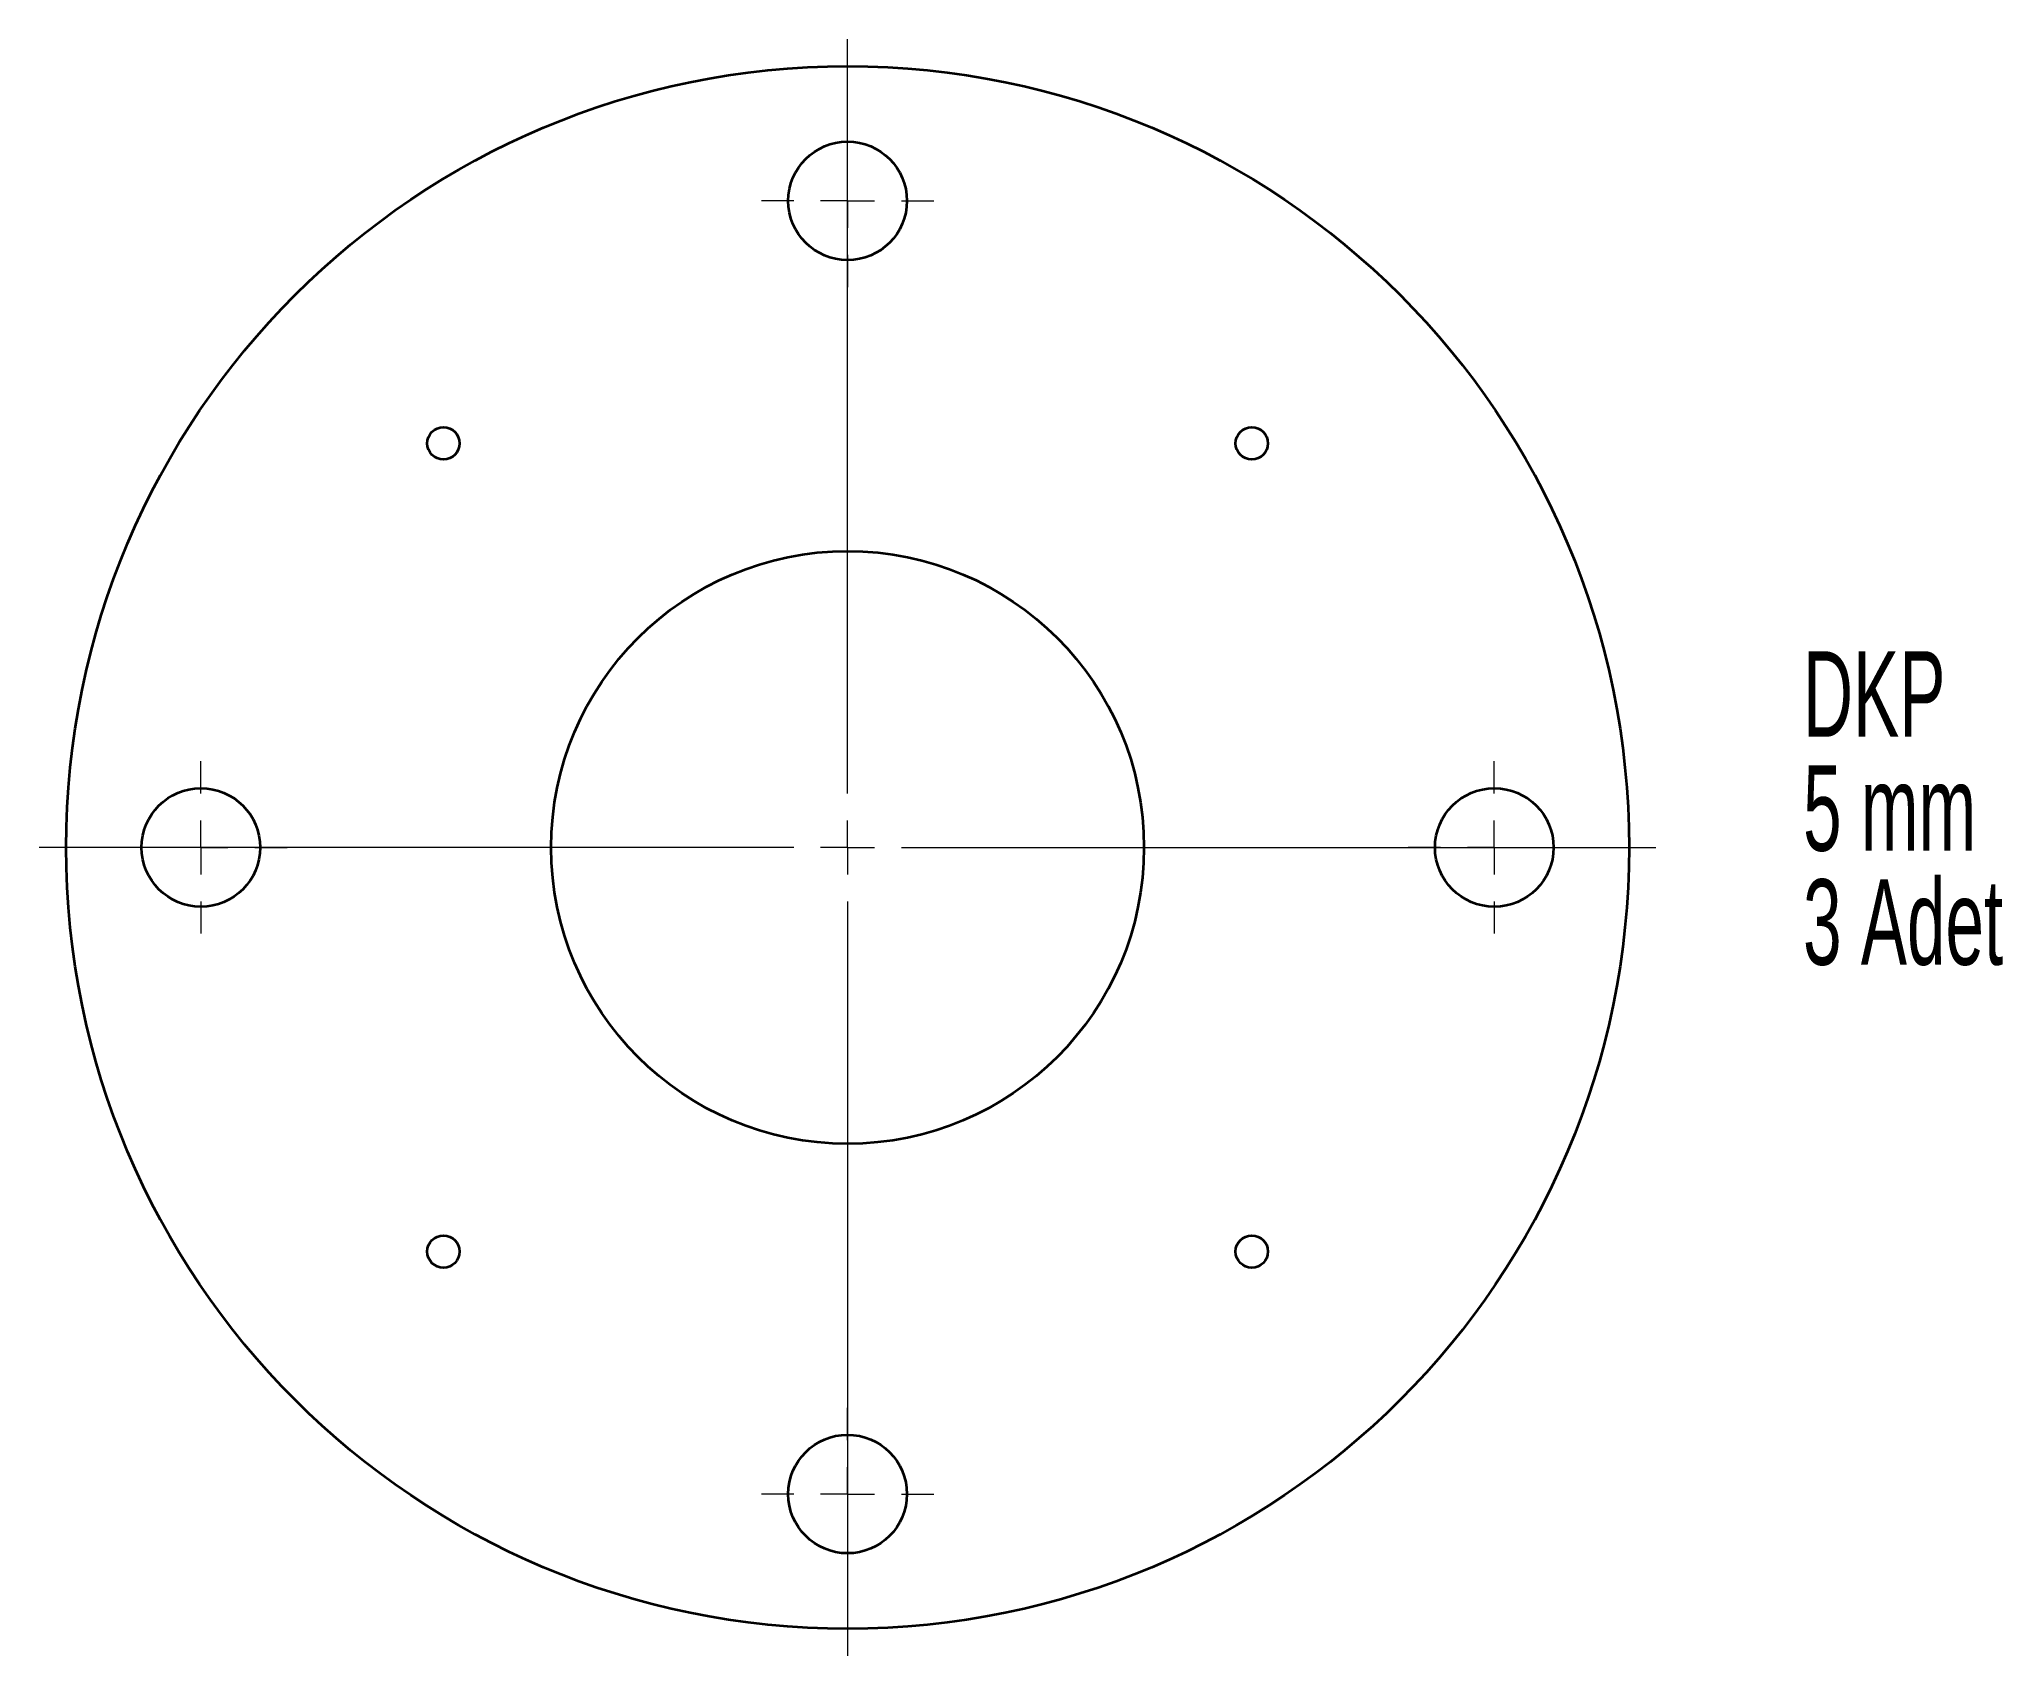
# Model space of a CAD drawing. Header units: millimetres. Extents: x 39 to 221, y 29 to 179.
import ezdxf

# ---------------------------------------------------------------- set-up
doc = ezdxf.new("R2010")
doc.units = ezdxf.units.MM
doc.styles.add('SLDTEXTSTYLE0', font='TXT', dxfattribs={"width": 0.605})

# ---------------------------------------------------------------- blocks, each defined once
blk = doc.blocks.new('SW_NOTE_0')
at = {"color": 0, "linetype": 'Continuous', "lineweight": 0, "char_height": 7.938, "attachment_point": 1, "style": 'SLDTEXTSTYLE0'}
for s, insert in [('DKP', (0, 10.23)), ('5 mm', (0, -0.35)), ('3 Adet', (0, -10.93))]:
    blk.add_mtext(s, dxfattribs=dict(at, insert=insert))
blk = doc.blocks.new('SW_CENTERMARKSYMBOL_0')
at = {"color": 0, "linetype": 'Continuous', "lineweight": 18}
for p, q in [((0, 5), (0, 75)), ((0, 0), (0, 2.5)), ((-5, 0), (-75, 0)), ((0, 0), (-2.5, 0)), ((0, 0), (0, -2.5)), ((0, 0), (2.5, 0)), ((5, 0), (75, 0)), ((0, -5), (0, -75))]:
    blk.add_line(p, q, dxfattribs=at)
blk = doc.blocks.new('SW_CENTERMARKSYMBOL_1')
at = {"color": 0, "linetype": 'Continuous', "lineweight": 18}
for p, q in [((0, 5), (0, 8)), ((0, 0), (0, 2.5)), ((-5, 0), (-8, 0)), ((0, 0), (-2.5, 0)), ((0, 0), (0, -2.5)), ((0, 0), (2.5, 0)), ((5, 0), (8, 0)), ((0, -5), (0, -8))]:
    blk.add_line(p, q, dxfattribs=at)
blk = doc.blocks.new('SW_CENTERMARKSYMBOL_2')
at = {"color": 0, "linetype": 'Continuous', "lineweight": 18}
for p, q in [((0, 5), (0, 8)), ((0, 0), (0, 2.5)), ((-5, 0), (-8, 0)), ((0, 0), (-2.5, 0)), ((0, 0), (0, -2.5)), ((0, 0), (2.5, 0)), ((5, 0), (8, 0)), ((0, -5), (0, -8))]:
    blk.add_line(p, q, dxfattribs=at)
blk = doc.blocks.new('SW_CENTERMARKSYMBOL_3')
at = {"color": 0, "linetype": 'Continuous', "lineweight": 18}
for p, q in [((0, 5), (0, 8)), ((0, 0), (0, 2.5)), ((-5, 0), (-8, 0)), ((0, 0), (-2.5, 0)), ((0, 0), (0, -2.5)), ((0, 0), (2.5, 0)), ((5, 0), (8, 0)), ((0, -5), (0, -8))]:
    blk.add_line(p, q, dxfattribs=at)
blk = doc.blocks.new('SW_CENTERMARKSYMBOL_4')
at = {"color": 0, "linetype": 'Continuous', "lineweight": 18}
for p, q in [((0, 5), (0, 8)), ((0, 0), (0, 2.5)), ((-5, 0), (-8, 0)), ((0, 0), (-2.5, 0)), ((0, 0), (0, -2.5)), ((0, 0), (2.5, 0)), ((5, 0), (8, 0)), ((0, -5), (0, -8))]:
    blk.add_line(p, q, dxfattribs=at)

msp = doc.modelspace()

# ---------------------------------------------------------------- linework, layer by layer
at = {"color": 7, "linetype": 'Continuous', "lineweight": 35}
for centre, radius in [((113.57, 103.96), 72.5), ((113.57, 163.96), 5.5), ((76.07, 141.46), 1.5), ((151.07, 141.46), 1.5), ((113.57, 103.96), 27.5), ((53.57, 103.96), 5.5), ((173.57, 103.96), 5.5), ((76.07, 66.46), 1.5), ((151.07, 66.46), 1.5), ((113.57, 43.96), 5.5)]:
    msp.add_circle(centre, radius, dxfattribs=at)

# ---------------------------------------------------------------- block references
at = {"color": 7, "linetype": 'Continuous', "lineweight": 18}
for name, p in [('SW_CENTERMARKSYMBOL_0', (113.57, 103.96)), ('SW_CENTERMARKSYMBOL_4', (113.57, 163.96)), ('SW_CENTERMARKSYMBOL_3', (53.57, 103.96)), ('SW_CENTERMARKSYMBOL_1', (173.57, 103.96)), ('SW_CENTERMARKSYMBOL_2', (113.57, 43.96))]:
    msp.add_blockref(name, p, dxfattribs=at)
at = {"color": 7, "linetype": 'Continuous', "lineweight": 0}
msp.add_blockref('SW_NOTE_0', (202.22, 111.94), dxfattribs=at)

doc.saveas('drawing.dxf')
